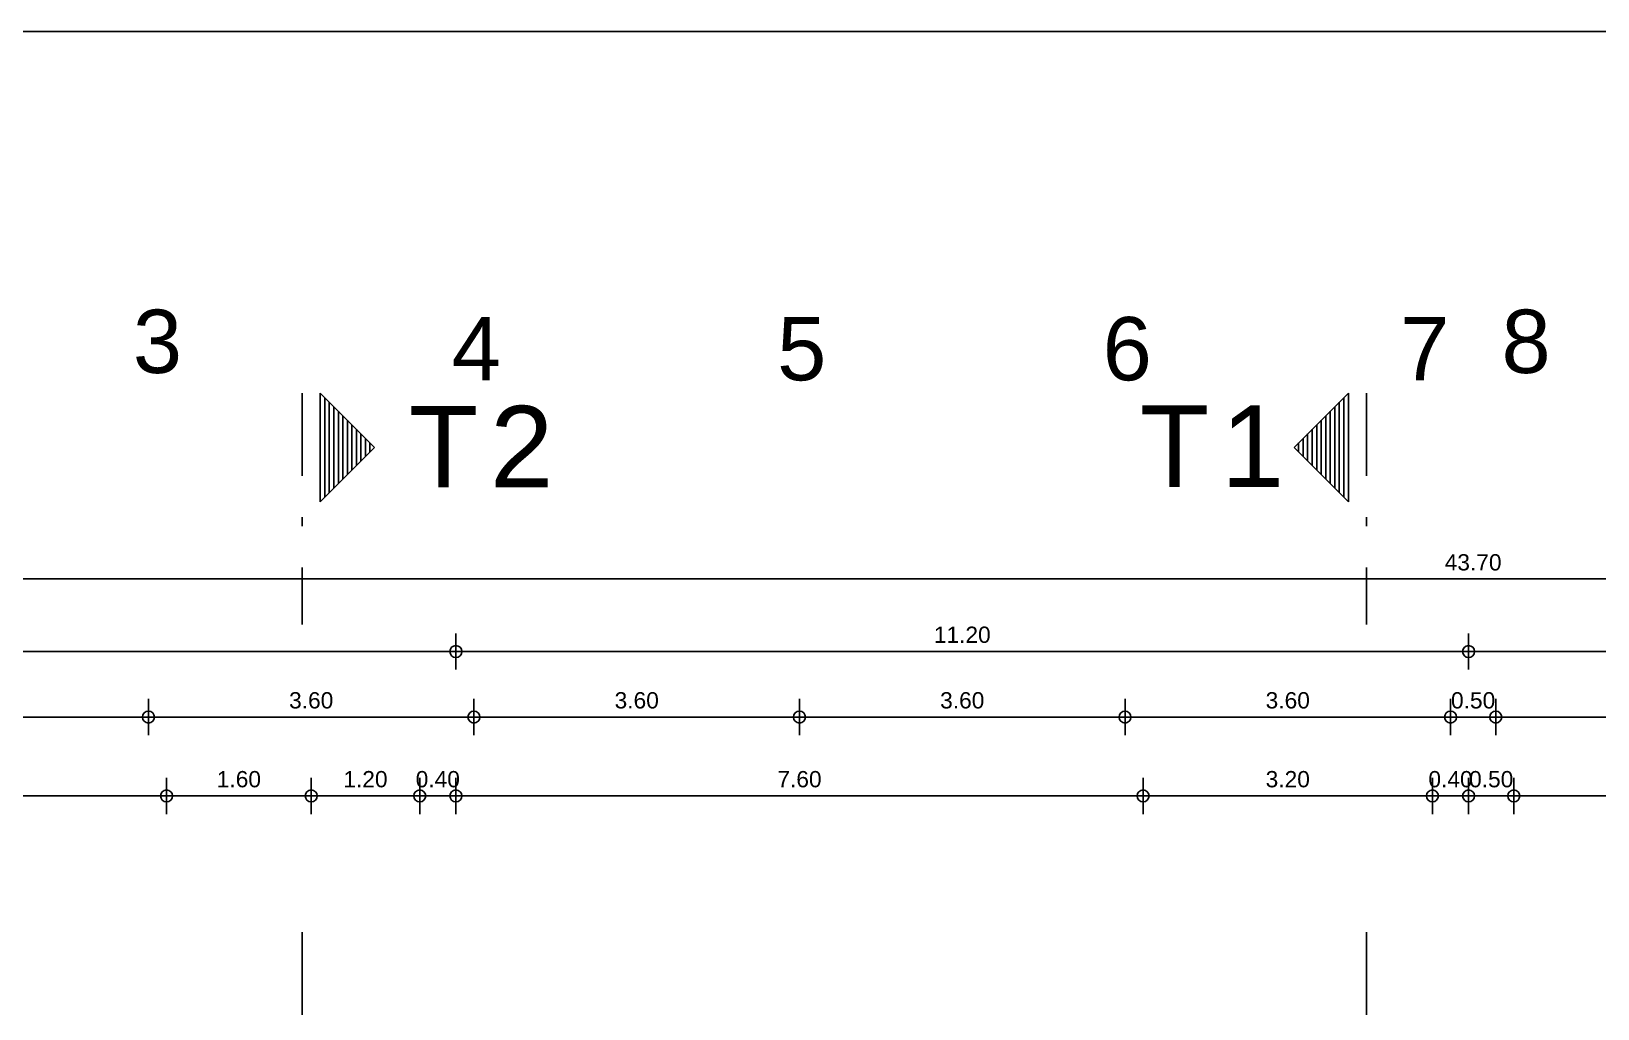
# Model space of a CAD drawing. Header units: metres. Extents: x 0 to 132, y -109 to 310.
# Drawn here: x 17.32 to 34.65, y -43.46 to -32.65 of the extents above; entities that cross this region are included whole.
import ezdxf

# ---------------------------------------------------------------- set-up
doc = ezdxf.new("R2010")
doc.units = ezdxf.units.M
doc.header["$LTSCALE"] = 0.036
doc.linetypes.add('DASHDOTX2', pattern=[50.8, 25.4, -12.7, 0, -12.7])
doc.layers.get('Defpoints').update_dxf_attribs({"color": 252})
for name, color, linetype in [('arxitektonika', 254, 'Continuous'), ('BORDER', 252, 'Continuous'), ('DIMBLK', 252, 'Continuous'), ('LAYER-ON', 252, 'Continuous')]:
    doc.layers.add(name, color=color, linetype=linetype)
doc.styles.add('COMU-N', font='arial.ttf')
doc.styles.get("Standard").update_dxf_attribs({"font": 'arial.ttf'})
doc.dimstyles.new('CADWDOT', dxfattribs={"dimscale": 0.1, "dimtxt": 1.8, "dimasz": 0.08, "dimexe": 2, "dimexo": 0, "dimgap": 0.09, "dimtad": 0, "dimrnd": 0.001, "dimzin": 0, "dimdsep": 46, "dimtxsty": 'Standard', "dimblk1": 'ARTDIM', "dimblk2": 'ARTDIM', "dimsah": 1, "dimcen": 0.09, "dimdle": 0.05, "dimse1": 1, "dimse2": 1, "dimadec": 0, "dimazin": 0, "dimtfac": 1, "dimtmove": 0, "dimatfit": 3, "dimldrblk": 'ARTDIM', "dimfxl": 2, "dimtvp": 0.9999, "dimtolj": 1, "dimtzin": 0, "dimarcsym": 0})

# ---------------------------------------------------------------- blocks, each defined once
blk = doc.blocks.new('art103')
at = {"layer": 'BORDER'}
blk.add_line((20.75, 14.6), (0.25, 14.6), dxfattribs=at)
blk = doc.blocks.new('ARTDIM')
at = {"layer": 'DIMBLK'}
for p, q in [((0, -24.9975), (0, 24.9975)), ((-24.9975, 0), (24.9975, 0))]:
    blk.add_line(p, q, dxfattribs=at)
blk.add_circle((0, 0), 8.25, dxfattribs=at)
blk = doc.blocks.new('*D1206')
at = {"layer": 'arxitektonika', "color": 0, "lineweight": -2}
blk.add_line((14.826, -41.109), (18.81, -41.109), dxfattribs=at)
at = {"layer": 'Defpoints', "color": 0, "transparency": 16777216}
for p in [(14.818, -40.671), (18.818, -40.671), (18.818, -41.109)]:
    blk.add_point(p, dxfattribs=at)
at = {"layer": 'arxitektonika', "color": 0, "lineweight": -2, "xscale": 0.008, "yscale": 0.008, "zscale": 0.008, "rotation": 180}
blk.add_blockref('ARTDIM', (14.818, -41.109), dxfattribs=at)
at = {"layer": 'arxitektonika', "color": 0, "lineweight": -2, "xscale": 0.008, "yscale": 0.008, "zscale": 0.008}
blk.add_blockref('ARTDIM', (18.818, -41.109), dxfattribs=at)
at = {"layer": 'arxitektonika', "color": 0, "insert": (16.818, -40.925), "char_height": 0.18, "attachment_point": 5}
blk.add_mtext('\\A1;4.00', dxfattribs=at)
blk = doc.blocks.new('*D1207')
at = {"layer": 'arxitektonika', "color": 0, "lineweight": -2}
blk.add_line((18.826, -41.109), (20.41, -41.109), dxfattribs=at)
at = {"layer": 'Defpoints', "color": 0, "transparency": 16777216}
for p in [(18.818, -40.671), (20.418, -40.671), (20.418, -41.109)]:
    blk.add_point(p, dxfattribs=at)
at = {"layer": 'arxitektonika', "color": 0, "lineweight": -2, "xscale": 0.008, "yscale": 0.008, "zscale": 0.008, "rotation": 180}
blk.add_blockref('ARTDIM', (18.818, -41.109), dxfattribs=at)
at = {"layer": 'arxitektonika', "color": 0, "lineweight": -2, "xscale": 0.008, "yscale": 0.008, "zscale": 0.008}
blk.add_blockref('ARTDIM', (20.418, -41.109), dxfattribs=at)
at = {"layer": 'arxitektonika', "color": 0, "insert": (19.618, -40.925), "char_height": 0.18, "attachment_point": 5}
blk.add_mtext('\\A1;1.60', dxfattribs=at)
blk = doc.blocks.new('*D1208')
at = {"layer": 'arxitektonika', "color": 0, "lineweight": -2}
blk.add_line((20.426, -41.109), (21.61, -41.109), dxfattribs=at)
at = {"layer": 'Defpoints', "color": 0, "transparency": 16777216}
for p in [(20.418, -40.671), (21.618, -40.671), (21.618, -41.109)]:
    blk.add_point(p, dxfattribs=at)
at = {"layer": 'arxitektonika', "color": 0, "lineweight": -2, "xscale": 0.008, "yscale": 0.008, "zscale": 0.008, "rotation": 180}
blk.add_blockref('ARTDIM', (20.418, -41.109), dxfattribs=at)
at = {"layer": 'arxitektonika', "color": 0, "lineweight": -2, "xscale": 0.008, "yscale": 0.008, "zscale": 0.008}
blk.add_blockref('ARTDIM', (21.618, -41.109), dxfattribs=at)
at = {"layer": 'arxitektonika', "color": 0, "insert": (21.018, -40.925), "char_height": 0.18, "attachment_point": 5}
blk.add_mtext('\\A1;1.20', dxfattribs=at)
blk = doc.blocks.new('*D1209')
at = {"layer": 'arxitektonika', "color": 0, "lineweight": -2}
blk.add_line((21.626, -41.109), (22.01, -41.109), dxfattribs=at)
at = {"layer": 'Defpoints', "color": 0, "transparency": 16777216}
for p in [(21.618, -40.671), (22.018, -40.671), (22.018, -41.109)]:
    blk.add_point(p, dxfattribs=at)
at = {"layer": 'arxitektonika', "color": 0, "lineweight": -2, "xscale": 0.008, "yscale": 0.008, "zscale": 0.008, "rotation": 180}
blk.add_blockref('ARTDIM', (21.618, -41.109), dxfattribs=at)
at = {"layer": 'arxitektonika', "color": 0, "lineweight": -2, "xscale": 0.008, "yscale": 0.008, "zscale": 0.008}
blk.add_blockref('ARTDIM', (22.018, -41.109), dxfattribs=at)
at = {"layer": 'arxitektonika', "color": 0, "insert": (21.818, -40.925), "char_height": 0.18, "attachment_point": 5}
blk.add_mtext('\\A1;0.40', dxfattribs=at)
blk = doc.blocks.new('*D1210')
at = {"layer": 'arxitektonika', "color": 0, "lineweight": -2}
blk.add_line((22.026, -41.109), (29.61, -41.109), dxfattribs=at)
at = {"layer": 'Defpoints', "color": 0, "transparency": 16777216}
for p in [(22.018, -40.671), (29.618, -40.671), (29.618, -41.109)]:
    blk.add_point(p, dxfattribs=at)
at = {"layer": 'arxitektonika', "color": 0, "lineweight": -2, "xscale": 0.008, "yscale": 0.008, "zscale": 0.008, "rotation": 180}
blk.add_blockref('ARTDIM', (22.018, -41.109), dxfattribs=at)
at = {"layer": 'arxitektonika', "color": 0, "lineweight": -2, "xscale": 0.008, "yscale": 0.008, "zscale": 0.008}
blk.add_blockref('ARTDIM', (29.618, -41.109), dxfattribs=at)
at = {"layer": 'arxitektonika', "color": 0, "insert": (25.818, -40.925), "char_height": 0.18, "attachment_point": 5}
blk.add_mtext('\\A1;7.60', dxfattribs=at)
blk = doc.blocks.new('*D1211')
at = {"layer": 'arxitektonika', "color": 0, "lineweight": -2}
blk.add_line((29.626, -41.109), (32.81, -41.109), dxfattribs=at)
at = {"layer": 'Defpoints', "color": 0, "transparency": 16777216}
for p in [(29.618, -40.671), (32.818, -40.671), (32.818, -41.109)]:
    blk.add_point(p, dxfattribs=at)
at = {"layer": 'arxitektonika', "color": 0, "lineweight": -2, "xscale": 0.008, "yscale": 0.008, "zscale": 0.008, "rotation": 180}
blk.add_blockref('ARTDIM', (29.618, -41.109), dxfattribs=at)
at = {"layer": 'arxitektonika', "color": 0, "lineweight": -2, "xscale": 0.008, "yscale": 0.008, "zscale": 0.008}
blk.add_blockref('ARTDIM', (32.818, -41.109), dxfattribs=at)
at = {"layer": 'arxitektonika', "color": 0, "insert": (31.218, -40.925), "char_height": 0.18, "attachment_point": 5}
blk.add_mtext('\\A1;3.20', dxfattribs=at)
blk = doc.blocks.new('*D1212')
at = {"layer": 'arxitektonika', "color": 0, "lineweight": -2}
blk.add_line((32.826, -41.109), (33.21, -41.109), dxfattribs=at)
at = {"layer": 'Defpoints', "color": 0, "transparency": 16777216}
for p in [(32.818, -40.671), (33.218, -40.671), (33.218, -41.109)]:
    blk.add_point(p, dxfattribs=at)
at = {"layer": 'arxitektonika', "color": 0, "lineweight": -2, "xscale": 0.008, "yscale": 0.008, "zscale": 0.008, "rotation": 180}
blk.add_blockref('ARTDIM', (32.818, -41.109), dxfattribs=at)
at = {"layer": 'arxitektonika', "color": 0, "lineweight": -2, "xscale": 0.008, "yscale": 0.008, "zscale": 0.008}
blk.add_blockref('ARTDIM', (33.218, -41.109), dxfattribs=at)
at = {"layer": 'arxitektonika', "color": 0, "insert": (33.018, -40.925), "char_height": 0.18, "attachment_point": 5}
blk.add_mtext('\\A1;0.40', dxfattribs=at)
blk = doc.blocks.new('*D1213')
at = {"layer": 'arxitektonika', "color": 0, "lineweight": -2}
blk.add_line((33.226, -41.109), (33.71, -41.109), dxfattribs=at)
at = {"layer": 'Defpoints', "color": 0, "transparency": 16777216}
for p in [(33.218, -40.671), (33.718, -40.671), (33.718, -41.109)]:
    blk.add_point(p, dxfattribs=at)
at = {"layer": 'arxitektonika', "color": 0, "lineweight": -2, "xscale": 0.008, "yscale": 0.008, "zscale": 0.008, "rotation": 180}
blk.add_blockref('ARTDIM', (33.218, -41.109), dxfattribs=at)
at = {"layer": 'arxitektonika', "color": 0, "lineweight": -2, "xscale": 0.008, "yscale": 0.008, "zscale": 0.008}
blk.add_blockref('ARTDIM', (33.718, -41.109), dxfattribs=at)
at = {"layer": 'arxitektonika', "color": 0, "insert": (33.468, -40.925), "char_height": 0.18, "attachment_point": 5}
blk.add_mtext('\\A1;0.50', dxfattribs=at)
blk = doc.blocks.new('*D1214')
at = {"layer": 'arxitektonika', "color": 0, "lineweight": -2}
blk.add_line((33.726, -41.109), (36.829, -41.109), dxfattribs=at)
at = {"layer": 'Defpoints', "color": 0, "transparency": 16777216}
for p in [(33.718, -40.671), (36.837, -40.671), (36.837, -41.109)]:
    blk.add_point(p, dxfattribs=at)
at = {"layer": 'arxitektonika', "color": 0, "lineweight": -2, "xscale": 0.008, "yscale": 0.008, "zscale": 0.008, "rotation": 180}
blk.add_blockref('ARTDIM', (33.718, -41.109), dxfattribs=at)
at = {"layer": 'arxitektonika', "color": 0, "lineweight": -2, "xscale": 0.008, "yscale": 0.008, "zscale": 0.008}
blk.add_blockref('ARTDIM', (36.837, -41.109), dxfattribs=at)
at = {"layer": 'arxitektonika', "color": 0, "insert": (35.277, -40.925), "char_height": 0.18, "attachment_point": 5}
blk.add_mtext('\\A1;3.12', dxfattribs=at)
blk = doc.blocks.new('*D1223')
at = {"layer": 'arxitektonika', "color": 0, "lineweight": -2}
blk.add_line((11.426, -39.512), (22.01, -39.512), dxfattribs=at)
at = {"layer": 'Defpoints', "color": 0, "transparency": 16777216}
for p in [(22.018, -39.512), (11.418, -42.961), (22.018, -42.961)]:
    blk.add_point(p, dxfattribs=at)
at = {"layer": 'arxitektonika', "color": 0, "lineweight": -2, "xscale": 0.008, "yscale": 0.008, "zscale": 0.008, "rotation": 180}
blk.add_blockref('ARTDIM', (11.418, -39.512), dxfattribs=at)
at = {"layer": 'arxitektonika', "color": 0, "lineweight": -2, "xscale": 0.008, "yscale": 0.008, "zscale": 0.008}
blk.add_blockref('ARTDIM', (22.018, -39.512), dxfattribs=at)
at = {"layer": 'arxitektonika', "color": 0, "insert": (16.718, -39.328), "char_height": 0.18, "attachment_point": 5}
blk.add_mtext('\\A1;10.60', dxfattribs=at)
blk = doc.blocks.new('*D1224')
at = {"layer": 'arxitektonika', "color": 0, "lineweight": -2}
blk.add_line((22.026, -39.512), (33.21, -39.512), dxfattribs=at)
at = {"layer": 'Defpoints', "color": 0, "transparency": 16777216}
for p in [(22.018, -39.512), (33.218, -39.512), (33.218, -39.512)]:
    blk.add_point(p, dxfattribs=at)
at = {"layer": 'arxitektonika', "color": 0, "lineweight": -2, "xscale": 0.008, "yscale": 0.008, "zscale": 0.008, "rotation": 180}
blk.add_blockref('ARTDIM', (22.018, -39.512), dxfattribs=at)
at = {"layer": 'arxitektonika', "color": 0, "lineweight": -2, "xscale": 0.008, "yscale": 0.008, "zscale": 0.008}
blk.add_blockref('ARTDIM', (33.218, -39.512), dxfattribs=at)
at = {"layer": 'arxitektonika', "color": 0, "insert": (27.618, -39.328), "char_height": 0.18, "attachment_point": 5}
blk.add_mtext('\\A1;11.20', dxfattribs=at)
blk = doc.blocks.new('*D1225')
at = {"layer": 'arxitektonika', "color": 0, "lineweight": -2}
blk.add_line((33.226, -39.512), (55.11, -39.512), dxfattribs=at)
at = {"layer": 'Defpoints', "color": 0, "transparency": 16777216}
for p in [(33.218, -39.512), (55.118, -39.512), (55.118, -42.954)]:
    blk.add_point(p, dxfattribs=at)
at = {"layer": 'arxitektonika', "color": 0, "lineweight": -2, "xscale": 0.008, "yscale": 0.008, "zscale": 0.008, "rotation": 180}
blk.add_blockref('ARTDIM', (33.218, -39.512), dxfattribs=at)
at = {"layer": 'arxitektonika', "color": 0, "lineweight": -2, "xscale": 0.008, "yscale": 0.008, "zscale": 0.008}
blk.add_blockref('ARTDIM', (55.118, -39.512), dxfattribs=at)
at = {"layer": 'arxitektonika', "color": 0, "insert": (44.168, -39.328), "char_height": 0.18, "attachment_point": 5}
blk.add_mtext('\\A1;21.90', dxfattribs=at)
blk = doc.blocks.new('*D1226')
at = {"layer": 'arxitektonika', "color": 0, "lineweight": -2}
blk.add_line((11.426, -38.71), (55.11, -38.71), dxfattribs=at)
at = {"layer": 'Defpoints', "color": 0, "transparency": 16777216}
for p in [(55.118, -38.71), (11.418, -42.961), (55.118, -42.961)]:
    blk.add_point(p, dxfattribs=at)
at = {"layer": 'arxitektonika', "color": 0, "lineweight": -2, "xscale": 0.008, "yscale": 0.008, "zscale": 0.008, "rotation": 180}
blk.add_blockref('ARTDIM', (11.418, -38.71), dxfattribs=at)
at = {"layer": 'arxitektonika', "color": 0, "lineweight": -2, "xscale": 0.008, "yscale": 0.008, "zscale": 0.008}
blk.add_blockref('ARTDIM', (55.118, -38.71), dxfattribs=at)
at = {"layer": 'arxitektonika', "color": 0, "insert": (33.268, -38.527), "char_height": 0.18, "attachment_point": 5}
blk.add_mtext('\\A1;43.70', dxfattribs=at)
blk = doc.blocks.new('*D1293')
at = {"layer": 'arxitektonika', "color": 0, "lineweight": -2}
blk.add_line((15.026, -40.237), (18.61, -40.237), dxfattribs=at)
at = {"layer": 'Defpoints', "color": 0, "transparency": 16777216}
for p in [(15.018, -36.665), (18.618, -36.665), (18.618, -40.237)]:
    blk.add_point(p, dxfattribs=at)
at = {"layer": 'arxitektonika', "color": 0, "lineweight": -2, "xscale": 0.008, "yscale": 0.008, "zscale": 0.008, "rotation": 180}
blk.add_blockref('ARTDIM', (15.018, -40.237), dxfattribs=at)
at = {"layer": 'arxitektonika', "color": 0, "lineweight": -2, "xscale": 0.008, "yscale": 0.008, "zscale": 0.008}
blk.add_blockref('ARTDIM', (18.618, -40.237), dxfattribs=at)
at = {"layer": 'arxitektonika', "color": 0, "insert": (16.818, -40.053), "char_height": 0.18, "attachment_point": 5}
blk.add_mtext('\\A1;3.60', dxfattribs=at)
blk = doc.blocks.new('*D1294')
at = {"layer": 'arxitektonika', "color": 0, "lineweight": -2}
blk.add_line((18.626, -40.237), (22.21, -40.237), dxfattribs=at)
at = {"layer": 'Defpoints', "color": 0, "transparency": 16777216}
for p in [(18.618, -36.665), (22.218, -36.665), (22.218, -40.237)]:
    blk.add_point(p, dxfattribs=at)
at = {"layer": 'arxitektonika', "color": 0, "lineweight": -2, "xscale": 0.008, "yscale": 0.008, "zscale": 0.008, "rotation": 180}
blk.add_blockref('ARTDIM', (18.618, -40.237), dxfattribs=at)
at = {"layer": 'arxitektonika', "color": 0, "lineweight": -2, "xscale": 0.008, "yscale": 0.008, "zscale": 0.008}
blk.add_blockref('ARTDIM', (22.218, -40.237), dxfattribs=at)
at = {"layer": 'arxitektonika', "color": 0, "insert": (20.418, -40.053), "char_height": 0.18, "attachment_point": 5}
blk.add_mtext('\\A1;3.60', dxfattribs=at)
blk = doc.blocks.new('*D1295')
at = {"layer": 'arxitektonika', "color": 0, "lineweight": -2}
blk.add_line((22.226, -40.237), (25.81, -40.237), dxfattribs=at)
at = {"layer": 'Defpoints', "color": 0, "transparency": 16777216}
for p in [(22.218, -36.665), (25.818, -36.665), (25.818, -40.237)]:
    blk.add_point(p, dxfattribs=at)
at = {"layer": 'arxitektonika', "color": 0, "lineweight": -2, "xscale": 0.008, "yscale": 0.008, "zscale": 0.008, "rotation": 180}
blk.add_blockref('ARTDIM', (22.218, -40.237), dxfattribs=at)
at = {"layer": 'arxitektonika', "color": 0, "lineweight": -2, "xscale": 0.008, "yscale": 0.008, "zscale": 0.008}
blk.add_blockref('ARTDIM', (25.818, -40.237), dxfattribs=at)
at = {"layer": 'arxitektonika', "color": 0, "insert": (24.018, -40.053), "char_height": 0.18, "attachment_point": 5}
blk.add_mtext('\\A1;3.60', dxfattribs=at)
blk = doc.blocks.new('*D1296')
at = {"layer": 'arxitektonika', "color": 0, "lineweight": -2}
blk.add_line((25.826, -40.237), (29.41, -40.237), dxfattribs=at)
at = {"layer": 'Defpoints', "color": 0, "transparency": 16777216}
for p in [(25.818, -36.665), (29.418, -36.665), (29.418, -40.237)]:
    blk.add_point(p, dxfattribs=at)
at = {"layer": 'arxitektonika', "color": 0, "lineweight": -2, "xscale": 0.008, "yscale": 0.008, "zscale": 0.008, "rotation": 180}
blk.add_blockref('ARTDIM', (25.818, -40.237), dxfattribs=at)
at = {"layer": 'arxitektonika', "color": 0, "lineweight": -2, "xscale": 0.008, "yscale": 0.008, "zscale": 0.008}
blk.add_blockref('ARTDIM', (29.418, -40.237), dxfattribs=at)
at = {"layer": 'arxitektonika', "color": 0, "insert": (27.618, -40.053), "char_height": 0.18, "attachment_point": 5}
blk.add_mtext('\\A1;3.60', dxfattribs=at)
blk = doc.blocks.new('*D1297')
at = {"layer": 'arxitektonika', "color": 0, "lineweight": -2}
blk.add_line((29.426, -40.237), (33.01, -40.237), dxfattribs=at)
at = {"layer": 'Defpoints', "color": 0, "transparency": 16777216}
for p in [(29.418, -36.665), (33.018, -36.665), (33.018, -40.237)]:
    blk.add_point(p, dxfattribs=at)
at = {"layer": 'arxitektonika', "color": 0, "lineweight": -2, "xscale": 0.008, "yscale": 0.008, "zscale": 0.008, "rotation": 180}
blk.add_blockref('ARTDIM', (29.418, -40.237), dxfattribs=at)
at = {"layer": 'arxitektonika', "color": 0, "lineweight": -2, "xscale": 0.008, "yscale": 0.008, "zscale": 0.008}
blk.add_blockref('ARTDIM', (33.018, -40.237), dxfattribs=at)
at = {"layer": 'arxitektonika', "color": 0, "insert": (31.218, -40.053), "char_height": 0.18, "attachment_point": 5}
blk.add_mtext('\\A1;3.60', dxfattribs=at)
blk = doc.blocks.new('*D1298')
at = {"layer": 'arxitektonika', "color": 0, "lineweight": -2}
blk.add_line((33.026, -40.237), (33.51, -40.237), dxfattribs=at)
at = {"layer": 'Defpoints', "color": 0, "transparency": 16777216}
for p in [(33.018, -36.665), (33.518, -36.665), (33.518, -40.237)]:
    blk.add_point(p, dxfattribs=at)
at = {"layer": 'arxitektonika', "color": 0, "lineweight": -2, "xscale": 0.008, "yscale": 0.008, "zscale": 0.008, "rotation": 180}
blk.add_blockref('ARTDIM', (33.018, -40.237), dxfattribs=at)
at = {"layer": 'arxitektonika', "color": 0, "lineweight": -2, "xscale": 0.008, "yscale": 0.008, "zscale": 0.008}
blk.add_blockref('ARTDIM', (33.518, -40.237), dxfattribs=at)
at = {"layer": 'arxitektonika', "color": 0, "insert": (33.268, -40.053), "char_height": 0.18, "attachment_point": 5}
blk.add_mtext('\\A1;0.50', dxfattribs=at)
blk = doc.blocks.new('*D1299')
at = {"layer": 'arxitektonika', "color": 0, "lineweight": -2}
blk.add_line((33.526, -40.237), (37.11, -40.237), dxfattribs=at)
at = {"layer": 'Defpoints', "color": 0, "transparency": 16777216}
for p in [(33.518, -36.665), (37.118, -36.665), (37.118, -40.237)]:
    blk.add_point(p, dxfattribs=at)
at = {"layer": 'arxitektonika', "color": 0, "lineweight": -2, "xscale": 0.008, "yscale": 0.008, "zscale": 0.008, "rotation": 180}
blk.add_blockref('ARTDIM', (33.518, -40.237), dxfattribs=at)
at = {"layer": 'arxitektonika', "color": 0, "lineweight": -2, "xscale": 0.008, "yscale": 0.008, "zscale": 0.008}
blk.add_blockref('ARTDIM', (37.118, -40.237), dxfattribs=at)
at = {"layer": 'arxitektonika', "color": 0, "insert": (35.318, -40.053), "char_height": 0.18, "attachment_point": 5}
blk.add_mtext('\\A1;3.60', dxfattribs=at)

msp = doc.modelspace()

# ---------------------------------------------------------------- linework, layer by layer
at = {"layer": 'arxitektonika', "linetype": 'DASHDOTX2'}
for p, q in [((20.318, -36.655), (20.318, -39.215)), ((32.088, -36.655), (32.088, -39.215)), ((20.318, -42.615), (20.318, -46.594)), ((32.088, -42.615), (32.088, -44.627))]:
    msp.add_line(p, q, dxfattribs=at)
at = {"layer": 'arxitektonika'}
for p, q in [((20.518, -36.655), (20.518, -37.255)), ((21.118, -37.255), (20.518, -36.655)), ((20.568, -37.805), (20.568, -36.705)), ((20.568, -36.705), (20.568, -37.805)), ((20.568, -37.805), (20.568, -36.705)), ((31.288, -37.255), (31.888, -36.655)), ((31.838, -37.805), (31.838, -36.705)), ((31.838, -36.705), (31.838, -37.805)), ((31.838, -37.805), (31.838, -36.705)), ((31.888, -36.655), (31.888, -37.255)), ((20.618, -37.755), (20.618, -36.755)), ((20.668, -37.705), (20.668, -36.805)), ((20.718, -37.655), (20.718, -36.855)), ((31.688, -37.655), (31.688, -36.855)), ((31.738, -37.705), (31.738, -36.805)), ((31.788, -37.755), (31.788, -36.755)), ((20.768, -37.605), (20.768, -36.905)), ((20.818, -37.555), (20.818, -36.955)), ((20.868, -37.505), (20.868, -37.005)), ((20.918, -37.455), (20.918, -37.055)), ((31.488, -37.455), (31.488, -37.055)), ((31.538, -37.505), (31.538, -37.005)), ((31.588, -37.555), (31.588, -36.955)), ((31.638, -37.605), (31.638, -36.905)), ((20.968, -37.405), (20.968, -37.105)), ((21.018, -37.355), (21.018, -37.155)), ((21.068, -37.305), (21.068, -37.205)), ((31.338, -37.305), (31.338, -37.205)), ((31.388, -37.355), (31.388, -37.155)), ((31.438, -37.405), (31.438, -37.105)), ((20.518, -37.255), (20.518, -37.855)), ((21.118, -37.255), (20.518, -37.855)), ((31.288, -37.255), (31.888, -37.855)), ((31.888, -37.255), (31.888, -37.855))]:
    msp.add_line(p, q, dxfattribs=at)

# ---------------------------------------------------------------- block references
at = {"layer": 'LAYER-ON', "xscale": 4, "yscale": 4, "zscale": 4}
msp.add_blockref('art103', (0, -91.054), dxfattribs=at)

# ---------------------------------------------------------------- texts
at = {"layer": 'arxitektonika', "style": 'COMU-N'}
for s, height, p in [('3', 0.7, (18.446, -36.432)), ('4', 0.7, (21.971, -36.513)), ('5', 0.7, (25.571, -36.513)), ('6', 0.7, (29.171, -36.513)), ('7', 0.7, (32.461, -36.513)), ('8', 0.7, (33.582, -36.432)), ('Τ', 0.9, (21.497, -37.696)), ('2', 0.9, (22.396, -37.696)), ('Τ', 0.9, (29.582, -37.691)), ('1', 0.9, (30.48, -37.691))]:
    msp.add_text(s, height=height, dxfattribs=at).set_placement(p)

# ---------------------------------------------------------------- dimensions: what is measured, and where the dimension line sits
at = {"layer": 'arxitektonika'}
for base, p1, p2, picture, middle in [((18.618, -40.237), (15.018, -36.665), (18.618, -36.665), '*D1293', (16.818, -40.053)), ((22.218, -40.237), (18.618, -36.665), (22.218, -36.665), '*D1294', (20.418, -40.053)), ((25.818, -40.237), (22.218, -36.665), (25.818, -36.665), '*D1295', (24.018, -40.053)), ((29.418, -40.237), (25.818, -36.665), (29.418, -36.665), '*D1296', (27.618, -40.053)), ((33.018, -40.237), (29.418, -36.665), (33.018, -36.665), '*D1297', (31.218, -40.053)), ((33.518, -40.237), (33.018, -36.665), (33.518, -36.665), '*D1298', (33.268, -40.053)), ((37.118, -40.237), (33.518, -36.665), (37.118, -36.665), '*D1299', (35.318, -40.053)), ((55.118, -38.71), (11.418, -42.961), (55.118, -42.961), '*D1226', (33.268, -38.527)), ((22.018, -39.512), (11.418, -42.961), (22.018, -42.961), '*D1223', (16.718, -39.328)), ((33.218, -39.512), (22.018, -39.512), (33.218, -39.512), '*D1224', (27.618, -39.328)), ((55.118, -39.512), (33.218, -39.512), (55.118, -42.954), '*D1225', (44.168, -39.328)), ((18.818, -41.109), (14.818, -40.671), (18.818, -40.671), '*D1206', (16.818, -40.925)), ((20.418, -41.109), (18.818, -40.671), (20.418, -40.671), '*D1207', (19.618, -40.925)), ((21.618, -41.109), (20.418, -40.671), (21.618, -40.671), '*D1208', (21.018, -40.925)), ((29.618, -41.109), (22.018, -40.671), (29.618, -40.671), '*D1210', (25.818, -40.925)), ((32.818, -41.109), (29.618, -40.671), (32.818, -40.671), '*D1211', (31.218, -40.925)), ((33.718, -41.109), (33.218, -40.671), (33.718, -40.671), '*D1213', (33.468, -40.925)), ((36.837, -41.109), (33.718, -40.671), (36.837, -40.671), '*D1214', (35.277, -40.925))]:
    dim = msp.add_linear_dim(base=base, p1=p1, p2=p2, dimstyle='CADWDOT', dxfattribs=at)
    dim.commit()
    dim.dimension.update_dxf_attribs({"geometry": picture, "text_midpoint": middle})
for base, p1, p2, picture, middle in [((22.018, -41.109), (21.618, -40.671), (22.018, -40.671), '*D1209', (21.818, -41.109)), ((33.218, -41.109), (32.818, -40.671), (33.218, -40.671), '*D1212', (33.018, -41.109))]:
    dim = msp.add_linear_dim(base=base, p1=p1, p2=p2, dimstyle='CADWDOT', dxfattribs=at)
    dim.commit()
    dim.dimension.update_dxf_attribs({"geometry": picture, "text_midpoint": middle, "dimtype": 160})

doc.saveas('drawing.dxf')
